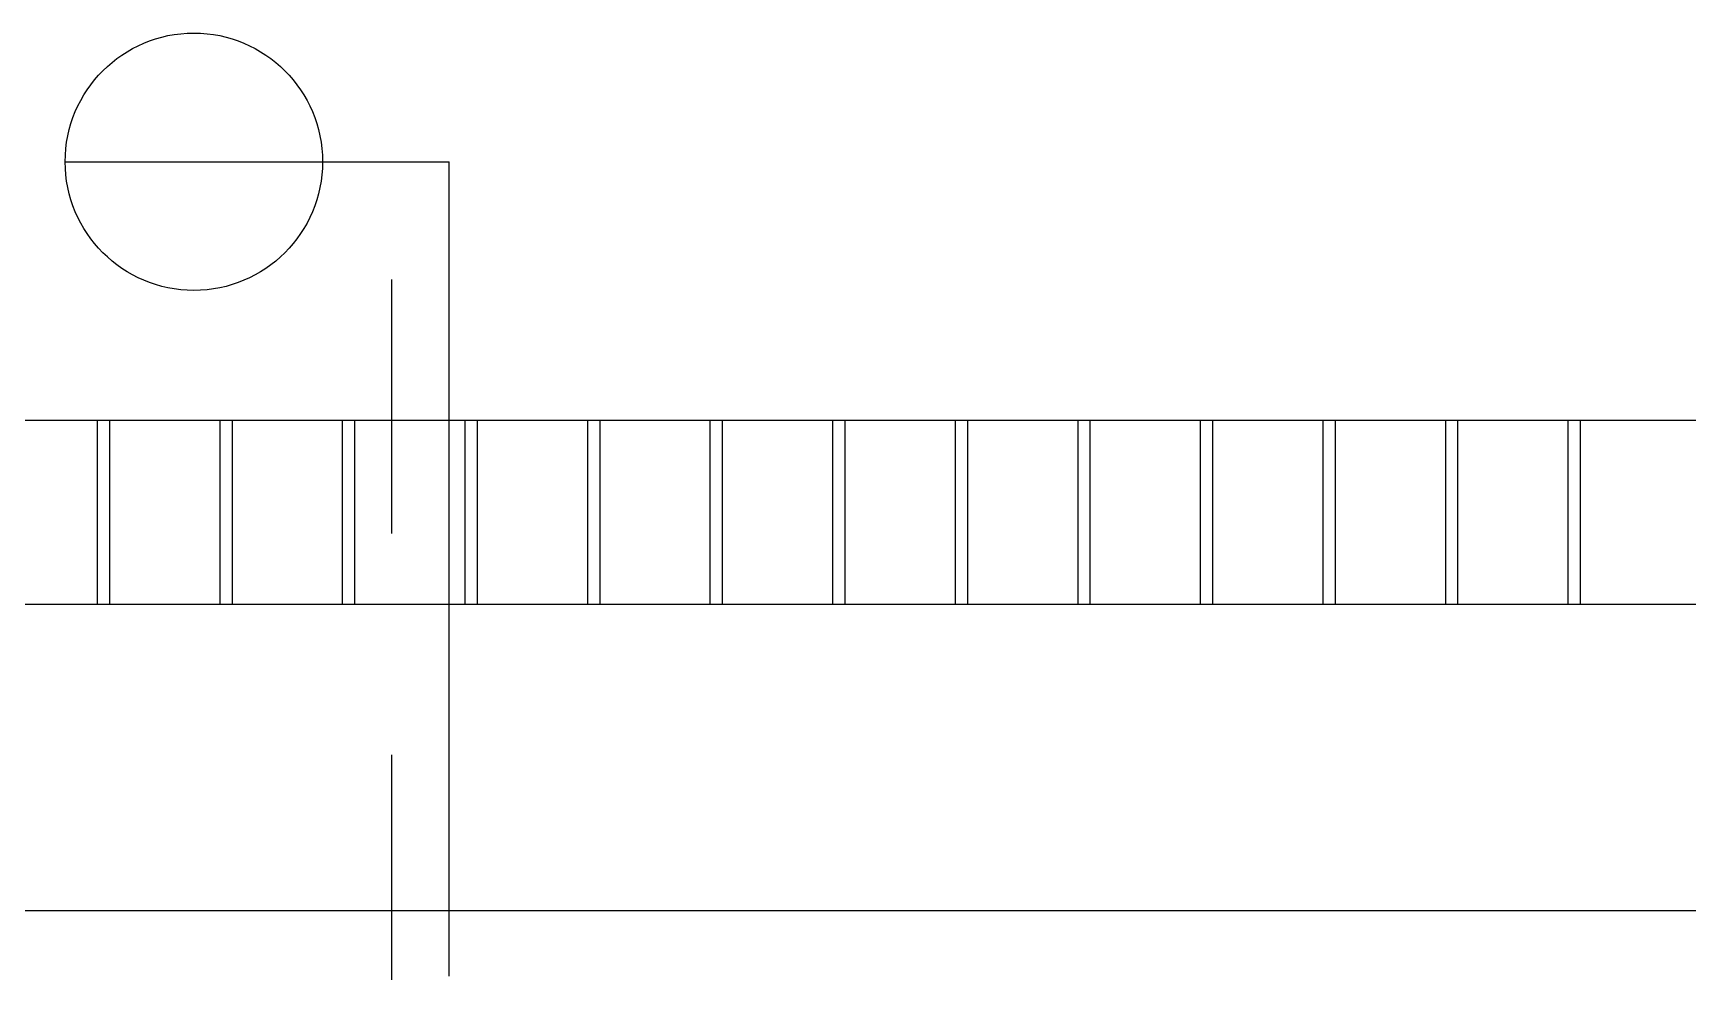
# Model space of a CAD drawing. Header units: inches. Extents: x 3 to 45, y 10.7 to 35.5.
# Drawn here: x 34.649 to 35.999, y 32.107 to 32.879 of the extents above; entities that cross this region are included whole.
import ezdxf

# ---------------------------------------------------------------- set-up
doc = ezdxf.new("R2010")
doc.units = ezdxf.units.IN
doc.header["$MEASUREMENT"] = 0
for name, color, linetype in [('02', 2, 'Continuous'), ('1', 1, 'Continuous'), ('4', 4, 'Continuous')]:
    doc.layers.add(name, color=color, linetype=linetype)

msp = doc.modelspace()

# ---------------------------------------------------------------- linework, layer by layer
at = {"layer": '02'}
for p, q in [((34.7016, 32.4132), (34.7016, 32.5632)), ((34.7116, 32.4132), (34.7116, 32.5632)), ((34.8016, 32.4132), (34.8016, 32.5632)), ((34.8116, 32.4132), (34.8116, 32.5632)), ((34.9016, 32.4132), (34.9016, 32.5632)), ((34.9116, 32.4132), (34.9116, 32.5632)), ((35.0016, 32.4132), (35.0016, 32.5632)), ((35.0116, 32.4132), (35.0116, 32.5632)), ((35.1016, 32.4132), (35.1016, 32.5632)), ((35.1116, 32.4132), (35.1116, 32.5632)), ((35.2016, 32.4132), (35.2016, 32.5632)), ((35.2116, 32.4132), (35.2116, 32.5632)), ((35.3016, 32.4132), (35.3016, 32.5632)), ((35.3116, 32.4132), (35.3116, 32.5632)), ((35.4016, 32.4132), (35.4016, 32.5632)), ((35.4116, 32.4132), (35.4116, 32.5632)), ((35.5016, 32.4132), (35.5016, 32.5632)), ((35.5116, 32.4132), (35.5116, 32.5632)), ((35.6016, 32.4132), (35.6016, 32.5632)), ((35.6116, 32.4132), (35.6116, 32.5632)), ((35.7016, 32.4132), (35.7016, 32.5632)), ((35.7116, 32.4132), (35.7116, 32.5632)), ((35.8016, 32.4132), (35.8016, 32.5632)), ((35.8116, 32.4132), (35.8116, 32.5632)), ((35.9016, 32.4132), (35.9016, 32.5632)), ((35.9116, 32.4132), (35.9116, 32.5632)), ((36.3066, 32.1632), (34.3066, 32.1632))]:
    msp.add_line(p, q, dxfattribs=at)
for points in [[(34.6747, 32.7744), (34.9884, 32.7744)], [(34.9884, 32.1099), (34.9884, 32.7744)]]:
    msp.add_lwpolyline(points, dxfattribs=at)
msp.add_circle((34.7802, 32.7744), 0.105, dxfattribs=at)
at = {"layer": '1'}
for points in [[(34.9416, 32.4711), (34.9416, 32.6784)], [(34.9416, 32.1068), (34.9416, 32.2905)]]:
    msp.add_lwpolyline(points, dxfattribs=at)
at = {"layer": '4'}
for p, q in [((37.1066, 32.5632), (33.5066, 32.5632)), ((36.1566, 32.4132), (34.4566, 32.4132))]:
    msp.add_line(p, q, dxfattribs=at)

doc.saveas('drawing.dxf')
